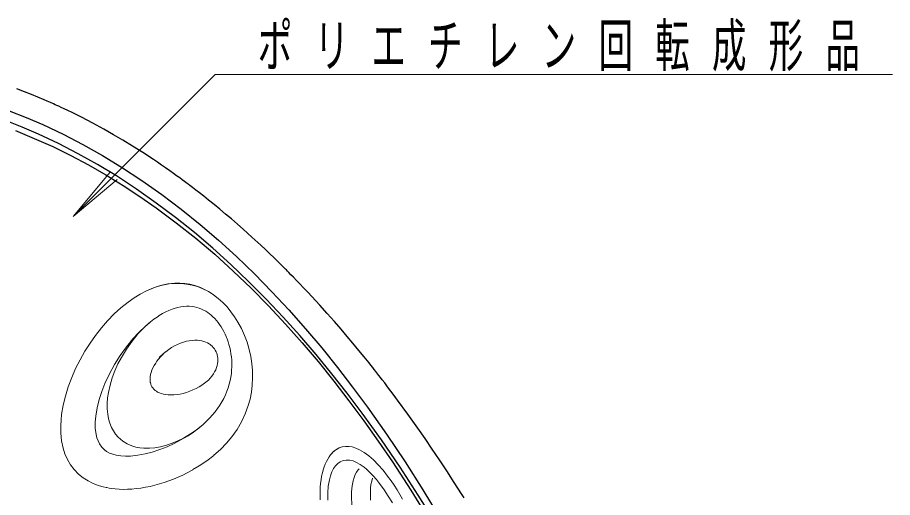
# Model space of a CAD drawing. Units: millimetres on the paper, scale 1:30. Extents: x -365 to 0, y -33 to 257.
# Drawn here: x -265.63 to -220.15, y 119.16 to 144.1 of the extents above; entities that cross this region are included whole.
import ezdxf

# ---------------------------------------------------------------- set-up
doc = ezdxf.new("R2010")
doc.units = ezdxf.units.MM
doc.layers.add('LY_1', color=7, linetype='Continuous', lineweight=13)
doc.styles.add('ＭＳ ゴシック', font='')
doc.styles.get('ＭＳ ゴシック').set_extended_font_data('MS Gothic')

msp = doc.modelspace()

# ---------------------------------------------------------------- linework, layer by layer
at = {"layer": 'LY_1'}
for p, q in [((-255.361, 141.141), (-262.743, 133.759)), ((-255.361, 141.141), (-220.146, 141.141)), ((-262.743, 133.759), (-260.814, 136.057)), ((-262.743, 133.759), (-260.444, 135.687)), ((-258.382, 126.25), (-258.403, 126.231)), ((-255.773, 125.2), (-256.043, 125.004)), ((-255.668, 123.266), (-255.663, 123.271)), ((-249.269, 121.48), (-249.274, 121.475))]:
    msp.add_line(p, q, dxfattribs=at)
at = {"layer": 'LY_1', "lineweight": 25}
for points in [[(-242.414, 119.14), (-242.544, 119.347), (-242.928, 119.951), (-243.311, 120.542), (-243.691, 121.118), (-244.069, 121.679), (-244.444, 122.227), (-244.824, 122.771), (-245.341, 123.495), (-245.877, 124.227), (-246.049, 124.458), (-246.223, 124.689), (-246.394, 124.915), (-246.545, 125.113), (-246.674, 125.28), (-246.768, 125.402), (-246.845, 125.501), (-246.905, 125.577), (-246.952, 125.637), (-247.011, 125.713), (-247.084, 125.805), (-247.17, 125.915), (-247.263, 126.031), (-247.36, 126.153), (-247.611, 126.465), (-247.89, 126.807), (-248.197, 127.178), (-248.495, 127.534), (-248.816, 127.91), (-249.161, 128.308), (-249.53, 128.725), (-249.922, 129.161), (-250.34, 129.614), (-250.549, 129.838), (-250.759, 130.06), (-250.952, 130.262), (-251.126, 130.443), (-251.281, 130.602), (-251.416, 130.739), (-251.531, 130.856), (-251.604, 130.929), (-251.658, 130.983), (-251.697, 131.023), (-251.748, 131.073), (-251.812, 131.137), (-251.889, 131.214), (-251.981, 131.305), (-252.132, 131.453), (-252.311, 131.627), (-252.517, 131.826), (-252.749, 132.046), (-252.985, 132.268), (-253.444, 132.691), (-253.897, 133.098), (-254.205, 133.369), (-254.511, 133.633), (-254.813, 133.89), (-255.113, 134.14), (-255.409, 134.383), (-255.698, 134.616), (-255.946, 134.812), (-256.167, 134.985), (-256.361, 135.135), (-256.529, 135.264), (-256.67, 135.37), (-256.753, 135.433), (-256.819, 135.482), (-256.878, 135.526), (-256.96, 135.587), (-257.067, 135.666), (-257.201, 135.764), (-257.361, 135.88), (-257.53, 136.001), (-257.721, 136.137), (-257.933, 136.286), (-258.147, 136.433), (-258.358, 136.577), (-258.566, 136.717), (-259.119, 137.079), (-259.65, 137.415), (-260.158, 137.724), (-260.646, 138.011), (-261.143, 138.293), (-261.713, 138.604), (-262.308, 138.914), (-262.549, 139.035), (-262.793, 139.156), (-263.016, 139.264), (-263.209, 139.356), (-263.36, 139.427), (-263.484, 139.485), (-263.581, 139.53), (-263.667, 139.569), (-263.769, 139.615), (-263.923, 139.684), (-264.086, 139.756), (-264.255, 139.829), (-264.572, 139.964), (-264.907, 140.103), (-265.263, 140.245), (-265.672, 140.402)], [(-266.059, 139.253), (-265.184, 138.907), (-264.323, 138.536), (-263.266, 138.039), (-262.23, 137.504), (-261.214, 136.934), (-260.221, 136.332), (-259.162, 135.639), (-258.128, 134.909), (-257.12, 134.146), (-256.137, 133.351), (-255.179, 132.527), (-254.246, 131.677), (-253.315, 130.778), (-252.408, 129.854), (-251.526, 128.906), (-250.662, 127.931), (-249.821, 126.936), (-249.002, 125.921), (-248.214, 124.899), (-247.445, 123.861), (-246.45, 122.453), (-245.488, 121.018), (-244.557, 119.56), (-243.656, 118.08)], [(-243.893, 117.824), (-244.803, 119.291), (-245.743, 120.735), (-246.715, 122.156), (-247.719, 123.55), (-248.494, 124.577), (-249.289, 125.586), (-250.113, 126.589), (-250.959, 127.573), (-251.826, 128.536), (-252.712, 129.472), (-253.62, 130.384), (-254.552, 131.272), (-255.482, 132.111), (-256.436, 132.923), (-257.415, 133.707), (-258.417, 134.461), (-259.444, 135.182), (-260.495, 135.867), (-261.478, 136.462), (-262.482, 137.024), (-263.506, 137.552), (-264.549, 138.044), (-265.398, 138.41), (-266.259, 138.752)], [(-265.735, 138.222), (-264.76, 137.821), (-263.802, 137.39), (-262.861, 136.928), (-261.939, 136.438), (-261.033, 135.921), (-260.145, 135.376), (-259.274, 134.807), (-258.421, 134.213), (-257.381, 133.441), (-256.369, 132.634), (-255.382, 131.797), (-254.423, 130.929), (-253.491, 130.036), (-252.583, 129.117), (-251.7, 128.173), (-250.841, 127.207), (-250.006, 126.222), (-249.194, 125.216), (-248.401, 124.19), (-247.629, 123.146), (-246.876, 122.086), (-246.143, 121.01), (-245.19, 119.546), (-244.268, 118.057)]]:
    msp.add_lwpolyline(points, dxfattribs=at)
at = {"layer": 'LY_1'}
for points in [[(-255.44, 129.693), (-255.671, 129.846), (-255.91, 129.977), (-256.162, 130.09), (-256.419, 130.178), (-256.673, 130.242), (-256.929, 130.283), (-257.191, 130.302), (-257.453, 130.299), (-257.825, 130.259), (-258.192, 130.179), (-258.562, 130.059), (-258.923, 129.905)], [(-258.923, 129.905), (-258.761, 129.977), (-258.433, 130.1), (-258.096, 130.195), (-257.752, 130.258), (-257.405, 130.287), (-257.125, 130.283), (-256.844, 130.254), (-256.562, 130.2), (-256.284, 130.119), (-255.996, 130.006), (-255.713, 129.863), (-255.44, 129.693)], [(-258.923, 129.905), (-259.253, 129.733), (-259.574, 129.537), (-259.885, 129.319), (-260.255, 129.023), (-260.61, 128.699), (-260.949, 128.35), (-261.272, 127.979), (-261.576, 127.588), (-261.863, 127.182), (-262.131, 126.759), (-262.381, 126.32), (-262.61, 125.866), (-262.815, 125.399), (-262.995, 124.921), (-263.146, 124.433), (-263.26, 123.961), (-263.341, 123.483)], [(-255.433, 121.351), (-255.427, 121.356), (-255.084, 121.661), (-254.771, 121.982), (-254.49, 122.317), (-254.222, 122.696), (-253.99, 123.093), (-253.795, 123.507), (-253.639, 123.936), (-253.546, 124.28), (-253.476, 124.636), (-253.431, 125.001), (-253.411, 125.375), (-253.419, 125.758), (-253.451, 126.118), (-253.508, 126.486), (-253.591, 126.857), (-253.701, 127.229), (-253.833, 127.584), (-253.99, 127.936), (-254.174, 128.278), (-254.346, 128.552), (-254.535, 128.815), (-254.74, 129.062), (-254.96, 129.293), (-255.194, 129.504), (-255.44, 129.693)], [(-258.312, 128.583), (-258.267, 128.612), (-258.093, 128.716), (-257.925, 128.806), (-257.761, 128.882), (-257.601, 128.947), (-257.444, 129), (-257.29, 129.042), (-257.139, 129.073), (-256.991, 129.093), (-256.845, 129.102), (-256.702, 129.1), (-256.561, 129.087), (-256.425, 129.065), (-256.311, 129.038), (-256.19, 129), (-256.072, 128.953), (-255.958, 128.899), (-255.849, 128.838), (-255.744, 128.771), (-255.655, 128.706), (-255.562, 128.63), (-255.471, 128.547), (-255.38, 128.456), (-255.292, 128.358), (-255.206, 128.253), (-255.125, 128.144), (-255.049, 128.03), (-254.977, 127.912), (-254.909, 127.787), (-254.844, 127.656), (-254.783, 127.52), (-254.763, 127.468)], [(-258.822, 128.204), (-258.721, 128.287), (-258.539, 128.427), (-258.379, 128.539), (-258.311, 128.583)], [(-258.82, 128.201), (-258.987, 128.061), (-259.318, 127.744), (-259.631, 127.405), (-259.974, 126.986), (-260.294, 126.542), (-260.589, 126.074), (-260.856, 125.587), (-261.092, 125.083), (-261.253, 124.676), (-261.391, 124.257), (-261.499, 123.83), (-261.57, 123.395), (-261.595, 123.077), (-261.59, 122.758), (-261.548, 122.442), (-261.505, 122.271), (-261.445, 122.104), (-261.366, 121.946), (-261.25, 121.781), (-261.107, 121.637), (-261.007, 121.562), (-260.851, 121.475), (-260.684, 121.408), (-260.511, 121.361), (-260.266, 121.323), (-260.016, 121.31), (-259.766, 121.317), (-259.384, 121.358), (-259.005, 121.429), (-258.633, 121.525), (-258.241, 121.651), (-257.859, 121.8), (-257.489, 121.968), (-257.134, 122.153), (-256.797, 122.354), (-256.509, 122.547), (-256.237, 122.751), (-255.98, 122.965)], [(-255.98, 122.965), (-256.3, 122.704), (-256.644, 122.465), (-257.01, 122.249), (-257.293, 122.108), (-257.587, 121.984), (-257.892, 121.879), (-258.206, 121.797), (-258.489, 121.746), (-258.778, 121.719), (-259.07, 121.72), (-259.279, 121.741), (-259.487, 121.782), (-259.69, 121.843), (-259.934, 121.95), (-260.16, 122.092), (-260.287, 122.194), (-260.404, 122.307), (-260.535, 122.461), (-260.648, 122.628), (-260.742, 122.804), (-260.833, 123.026), (-260.899, 123.256), (-260.942, 123.49), (-260.968, 123.773), (-260.969, 124.056), (-260.947, 124.338), (-260.907, 124.616), (-260.822, 125.001), (-260.71, 125.377), (-260.572, 125.744), (-260.413, 126.1), (-260.234, 126.442), (-259.971, 126.878), (-259.678, 127.291), (-259.358, 127.676), (-259.015, 128.029), (-258.778, 128.24), (-258.772, 128.246)], [(-254.763, 127.468), (-254.737, 127.404), (-254.686, 127.258), (-254.639, 127.108), (-254.599, 126.954), (-254.564, 126.796), (-254.536, 126.636), (-254.514, 126.471), (-254.5, 126.302), (-254.492, 126.13), (-254.492, 125.955), (-254.501, 125.778), (-254.517, 125.599), (-254.543, 125.419), (-254.579, 125.235), (-254.624, 125.05), (-254.679, 124.864), (-254.745, 124.68), (-254.761, 124.641)], [(-257.938, 126.728), (-257.924, 126.74), (-257.775, 126.851), (-257.625, 126.95), (-257.472, 127.038), (-257.317, 127.115), (-257.161, 127.181), (-257.004, 127.235), (-256.847, 127.278), (-256.708, 127.307), (-256.559, 127.327), (-256.417, 127.335), (-256.282, 127.331), (-256.153, 127.317), (-256.045, 127.297), (-255.945, 127.269), (-255.851, 127.235), (-255.755, 127.191), (-255.668, 127.14), (-255.62, 127.108)], [(-255.62, 127.108), (-255.586, 127.082), (-255.519, 127.024), (-255.457, 126.959), (-255.401, 126.889), (-255.351, 126.815), (-255.308, 126.737), (-255.274, 126.657), (-255.247, 126.576), (-255.229, 126.494), (-255.216, 126.406), (-255.212, 126.314), (-255.216, 126.219), (-255.229, 126.12), (-255.252, 126.017), (-255.285, 125.911), (-255.329, 125.799), (-255.384, 125.689), (-255.449, 125.58), (-255.525, 125.471), (-255.612, 125.364), (-255.711, 125.258), (-255.773, 125.2)], [(-258.403, 126.231), (-258.207, 126.472), (-258.032, 126.65)], [(-257.933, 126.73), (-258.054, 126.631), (-258.244, 126.45), (-258.271, 126.42)], [(-258.727, 125.137), (-258.731, 125.154), (-258.741, 125.238), (-258.741, 125.333), (-258.732, 125.436), (-258.712, 125.547), (-258.682, 125.661), (-258.642, 125.778), (-258.591, 125.898), (-258.527, 126.022), (-258.45, 126.15), (-258.382, 126.25)], [(-256.043, 125.004), (-256.054, 124.996), (-256.198, 124.909), (-256.351, 124.827), (-256.513, 124.751), (-256.683, 124.681), (-256.852, 124.622), (-257.018, 124.575), (-257.182, 124.538), (-257.341, 124.513), (-257.498, 124.497), (-257.651, 124.492), (-257.799, 124.497), (-257.92, 124.509), (-258.045, 124.531), (-258.157, 124.56), (-258.258, 124.597), (-258.349, 124.64), (-258.416, 124.681), (-258.483, 124.731), (-258.544, 124.789), (-258.599, 124.853), (-258.645, 124.92), (-258.681, 124.989), (-258.707, 125.057), (-258.727, 125.134), (-258.727, 125.137)], [(-254.76, 124.641), (-254.822, 124.493), (-254.909, 124.312), (-255.007, 124.132), (-255.115, 123.956), (-255.233, 123.782), (-255.358, 123.616), (-255.492, 123.454), (-255.633, 123.298), (-255.662, 123.269)], [(-263.341, 123.483), (-263.372, 123.193), (-263.388, 122.902), (-263.382, 122.508), (-263.342, 122.116), (-263.262, 121.731), (-263.165, 121.43), (-263.038, 121.14), (-262.879, 120.866), (-262.874, 120.86)], [(-255.98, 122.965), (-255.768, 123.163), (-255.668, 123.266)], [(-249.281, 121.47), (-249.361, 121.377), (-249.438, 121.273), (-249.509, 121.159), (-249.575, 121.036), (-249.636, 120.904), (-249.691, 120.761), (-249.741, 120.607), (-249.785, 120.444), (-249.822, 120.271), (-249.852, 120.089), (-249.875, 119.898), (-249.891, 119.698), (-249.899, 119.491), (-249.9, 119.273), (-249.892, 119.047)], [(-249.279, 121.468), (-249.242, 121.511), (-249.087, 121.641), (-248.913, 121.74)], [(-248.913, 121.74), (-249.052, 121.666), (-249.181, 121.568), (-249.269, 121.48)], [(-246.207, 120.022), (-246.391, 120.276), (-246.632, 120.582), (-246.88, 120.866), (-247.132, 121.12), (-247.37, 121.328), (-247.609, 121.504), (-247.847, 121.644), (-248.039, 121.73), (-248.228, 121.788), (-248.411, 121.819), (-248.587, 121.82), (-248.755, 121.794), (-248.913, 121.74)], [(-256.512, 120.611), (-256.191, 120.801), (-255.796, 121.068), (-255.433, 121.351)], [(-249.501, 119.034), (-249.503, 119.403), (-249.477, 119.755), (-249.421, 120.083), (-249.365, 120.294), (-249.292, 120.49), (-249.202, 120.665), (-249.096, 120.817), (-248.983, 120.932), (-248.854, 121.022), (-248.712, 121.083), (-248.549, 121.111), (-248.374, 121.105), (-248.19, 121.061), (-248.004, 120.984), (-247.812, 120.875), (-247.62, 120.737), (-247.494, 120.633), (-247.319, 120.47), (-247.145, 120.289), (-246.975, 120.093), (-246.809, 119.885), (-246.578, 119.571), (-246.356, 119.239), (-246.143, 118.894)], [(-262.874, 120.86), (-262.686, 120.613), (-262.463, 120.383), (-262.213, 120.183), (-261.966, 120.027), (-261.703, 119.897), (-261.472, 119.808)], [(-260.872, 119.653), (-260.762, 119.635), (-260.556, 119.61), (-260.347, 119.595), (-260.132, 119.588), (-259.913, 119.591), (-259.689, 119.603), (-259.46, 119.624), (-259.226, 119.654), (-258.988, 119.695), (-258.745, 119.744), (-258.499, 119.803), (-258.25, 119.871), (-258.004, 119.947), (-257.76, 120.032), (-257.517, 120.125), (-257.277, 120.225), (-257.041, 120.333), (-256.809, 120.448), (-256.582, 120.569), (-256.516, 120.607)], [(-247.864, 120.655), (-247.923, 120.599), (-248.006, 120.487), (-248.077, 120.354), (-248.137, 120.203), (-248.186, 120.037), (-248.238, 119.763), (-248.265, 119.466), (-248.27, 119.152), (-248.252, 118.827), (-248.207, 118.456), (-248.136, 118.075), (-248.041, 117.689), (-247.922, 117.299), (-247.779, 116.909), (-247.613, 116.521), (-247.423, 116.133), (-247.209, 115.749), (-246.973, 115.371), (-246.714, 115.003), (-246.465, 114.683)], [(-247.171, 120.177), (-247.221, 120.021), (-247.258, 119.84), (-247.281, 119.647), (-247.291, 119.35), (-247.276, 119.034)], [(-261.472, 119.807), (-261.363, 119.77), (-261.184, 119.719), (-261.025, 119.683)], [(-261.025, 119.683), (-260.996, 119.676), (-260.872, 119.653)], [(-245.905, 119.568), (-246.054, 119.798), (-246.207, 120.022)], [(-245.612, 119.083), (-245.756, 119.328), (-245.905, 119.568)]]:
    msp.add_lwpolyline(points, dxfattribs=at)

# ---------------------------------------------------------------- texts
at = {"layer": 'LY_1', "insert": (-253.146, 141.291), "char_height": 2.199, "attachment_point": 7, "style": 'ＭＳ ゴシック'}
msp.add_mtext('\\T1.64;\\W0.6;ポリエチレン回転成形品', dxfattribs=at)

doc.saveas('drawing.dxf')
